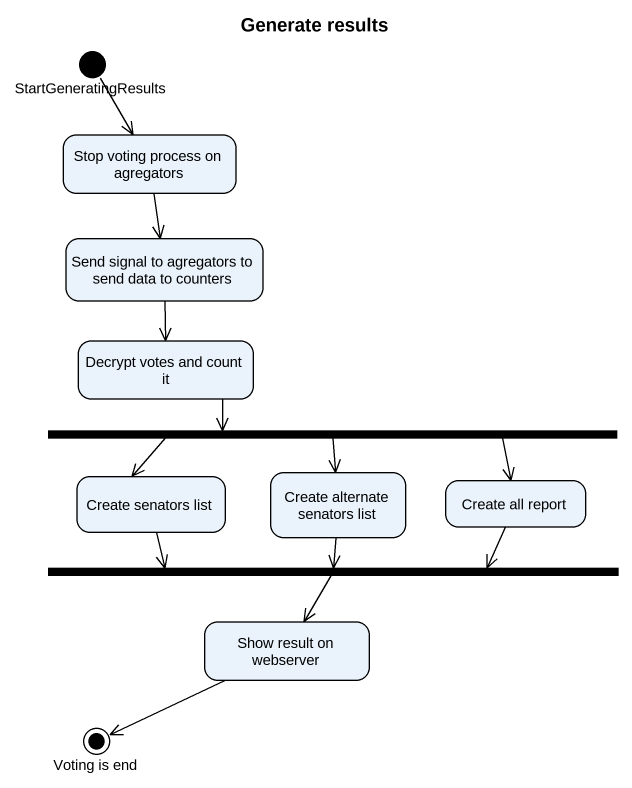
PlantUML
@startuml
title Generate results
hide empty description
state StartGeneratingResults <<start>>
state "Stop voting process on agregators" as Stop_voting_process_on
state "Send signal to agregators to send data to counters" as Send_signal_to_agregators
state "Decrypt votes and count it" as Decrypt_votes_and_count_it
state fork1 <<fork>>
state "Create senators list" as Create_senators_list
state "Create alternate senators list" as Create_alternate_senators
state "Create all report" as Create_all_report
state fork2 <<join>>
state "Show result on webserver" as Show_result_on_webserver
state "Voting is end" as Voting_is_end <<end>>
StartGeneratingResults --> Stop_voting_process_on
Stop_voting_process_on --> Send_signal_to_agregators
Send_signal_to_agregators --> Decrypt_votes_and_count_it
Decrypt_votes_and_count_it -right-> fork1
fork1 -left-> Create_senators_list
fork1 --> Create_alternate_senators
fork1 -right-> Create_all_report
Create_senators_list -right-> fork2
Create_alternate_senators --> fork2
Create_all_report -left-> fork2
fork2 --> Show_result_on_webserver
Show_result_on_webserver -left-> Voting_is_end
@enduml
